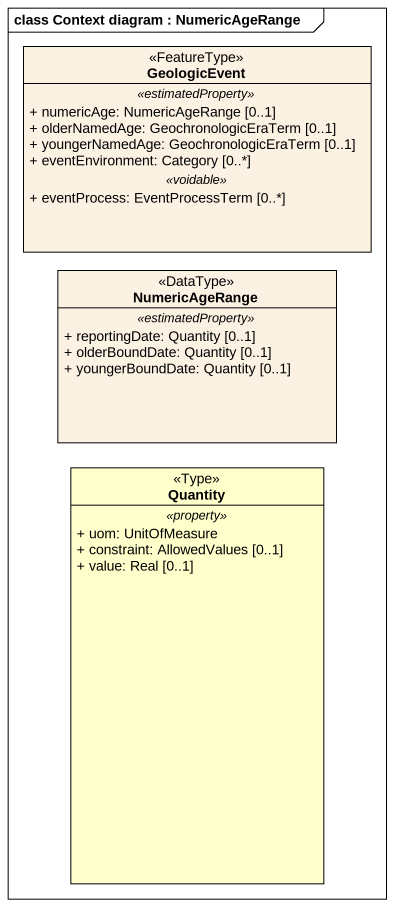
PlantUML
@startuml
mainframe class Context diagram : NumericAgeRange
hide circle
hide empty members
skinparam classAttributeIconSize 0
class GeologicEvent <<FeatureType>> #FCF2E3 {
  .. <<estimatedProperty>> ..
  + numericAge: NumericAgeRange [0..1]
  + olderNamedAge: GeochronologicEraTerm [0..1]
  + youngerNamedAge: GeochronologicEraTerm [0..1]
  + eventEnvironment: Category [0..*]
  .. <<voidable>> ..
  + eventProcess: EventProcessTerm [0..*]
}
class NumericAgeRange <<DataType>> #FCF2E3 {
  .. <<estimatedProperty>> ..
  + reportingDate: Quantity [0..1]
  + olderBoundDate: Quantity [0..1]
  + youngerBoundDate: Quantity [0..1]
}
class Quantity <<Type>> {
  .. <<property>> ..
  + uom: UnitOfMeasure
  + constraint: AllowedValues [0..1]
  + value: Real [0..1]
}
@enduml
